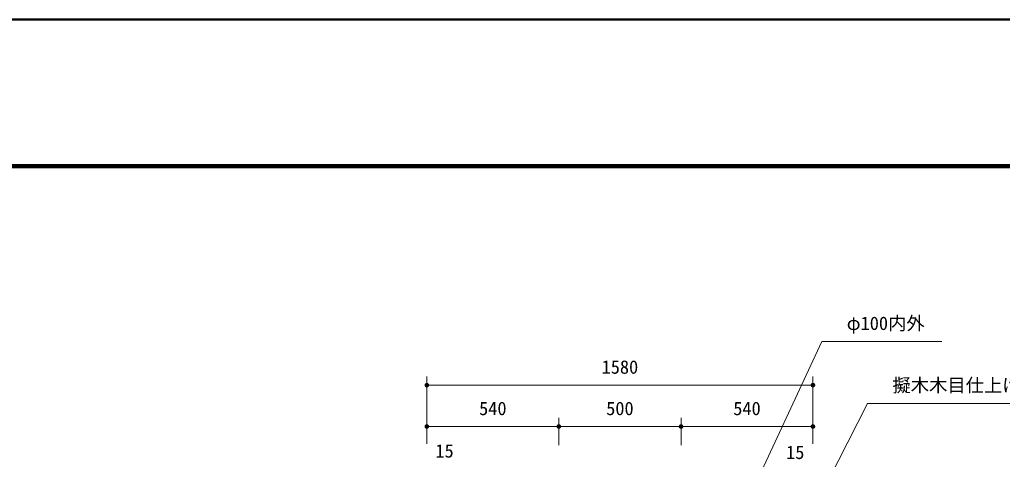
# Model space of a CAD drawing. Units: millimetres at full size, sheet at 1:30. Extents: x 0 to 12600, y 0 to 8910.
# Drawn here: x 5806 to 9827, y 7109 to 8910 of the extents above; entities that cross this region are included whole.
import ezdxf
from ezdxf.enums import TextEntityAlignment as Align

# ---------------------------------------------------------------- set-up
doc = ezdxf.new("R2010")
doc.units = ezdxf.units.MM
doc.header["$LTSCALE"] = 30
for name, color, linetype, lineweight in [('D-STR-DIM', 7, 'Continuous', 13), ('D-STR-HTXT', 7, 'Continuous', 13), ('D-TTL', 7, 'Continuous', 13)]:
    doc.layers.add(name, color=color, linetype=linetype, lineweight=lineweight)
doc.styles.add('ＭＳ ゴシック', font='')
doc.styles.get('ＭＳ ゴシック').set_extended_font_data('MS Gothic')

# ---------------------------------------------------------------- blocks, each defined once
blk = doc.blocks.new('filled_dot')
at = {"color": 0, "linetype": 'Continuous', "lineweight": -2, "const_width": 1.25}
blk.add_lwpolyline([(-0.625, 0, 1), (0.625, 0, 1)], format="xyb", close=True, dxfattribs=at)

msp = doc.modelspace()

# ---------------------------------------------------------------- linework, layer by layer
at = {"layer": 'D-STR-DIM'}
for p, q in [((7471.81, 7172.61), (7471.81, 7449.26)), ((9051.81, 7172.61), (9051.81, 7449.26)), ((7471.81, 7413.26), (9051.81, 7413.26)), ((7471.81, 7172.61), (7471.81, 7279.72)), ((8011.81, 7167.61), (8011.81, 7279.72)), ((8011.81, 7167.61), (8011.81, 7279.72)), ((8511.81, 7167.61), (8511.81, 7279.72)), ((8511.81, 7167.61), (8511.81, 7279.72)), ((9051.81, 7172.61), (9051.81, 7279.72)), ((7471.81, 7243.72), (8011.81, 7243.72)), ((8011.81, 7243.72), (8511.81, 7243.72)), ((8511.81, 7243.72), (9051.81, 7243.72))]:
    msp.add_line(p, q, dxfattribs=at)
at = {"layer": 'D-STR-HTXT'}
for points in [[(8777.92, 6926.3), (9088.22, 7592.45), (9163.22, 7592.45), (9578.58, 7592.45)], [(9073.97, 6943.54), (9275.08, 7338.68), (9350.08, 7338.68), (10610.24, 7338.68)]]:
    msp.add_lwpolyline(points, dxfattribs=at)
at = {"layer": 'D-TTL', "color": 2, "lineweight": 140}
msp.add_line((12000, 8310), (600, 8310), dxfattribs=at)
at = {"layer": 'D-TTL', "color": 2, "lineweight": 50}
msp.add_lwpolyline([(0, 0), (12600, 0), (12600, 8910), (0, 8910)], close=True, dxfattribs=at)

# ---------------------------------------------------------------- block references
at = {"layer": 'D-STR-DIM', "xscale": 7.5, "yscale": 7.5}
for p in [(7471.81, 7413.26), (7471.81, 7243.72), (8011.81, 7243.72), (8511.81, 7243.72)]:
    msp.add_blockref('filled_dot', p, dxfattribs=at)
at = {"layer": 'D-STR-DIM', "xscale": 7.5, "yscale": 7.5, "rotation": 180}
for p in [(9051.81, 7413.26), (8011.81, 7243.72), (8511.81, 7243.72), (9051.81, 7243.72)]:
    msp.add_blockref('filled_dot', p, dxfattribs=at)

# ---------------------------------------------------------------- texts
at = {"layer": 'D-STR-DIM', "style": 'ＭＳ ゴシック'}
for s, p in [('1580', (8261.81, 7514.9)), ('540', (7741.81, 7345.35)), ('500', (8261.81, 7345.35)), ('540', (8781.81, 7345.35)), ('15', (7544.31, 7171.62)), ('15', (8979.31, 7165.6))]:
    msp.add_text(s, height=54.99, dxfattribs=at).set_placement(p, align=Align.TOP_CENTER)
at = {"layer": 'D-STR-HTXT', "style": 'ＭＳ ゴシック'}
for s, p in [('φ100内外', (9189.85, 7694.08)), ('擬木木目仕上げ(焼杉)HM工法', (9376.72, 7440.31))]:
    msp.add_text(s, height=54.99, dxfattribs=at).set_placement(p, align=Align.TOP_LEFT)

doc.saveas('drawing.dxf')
